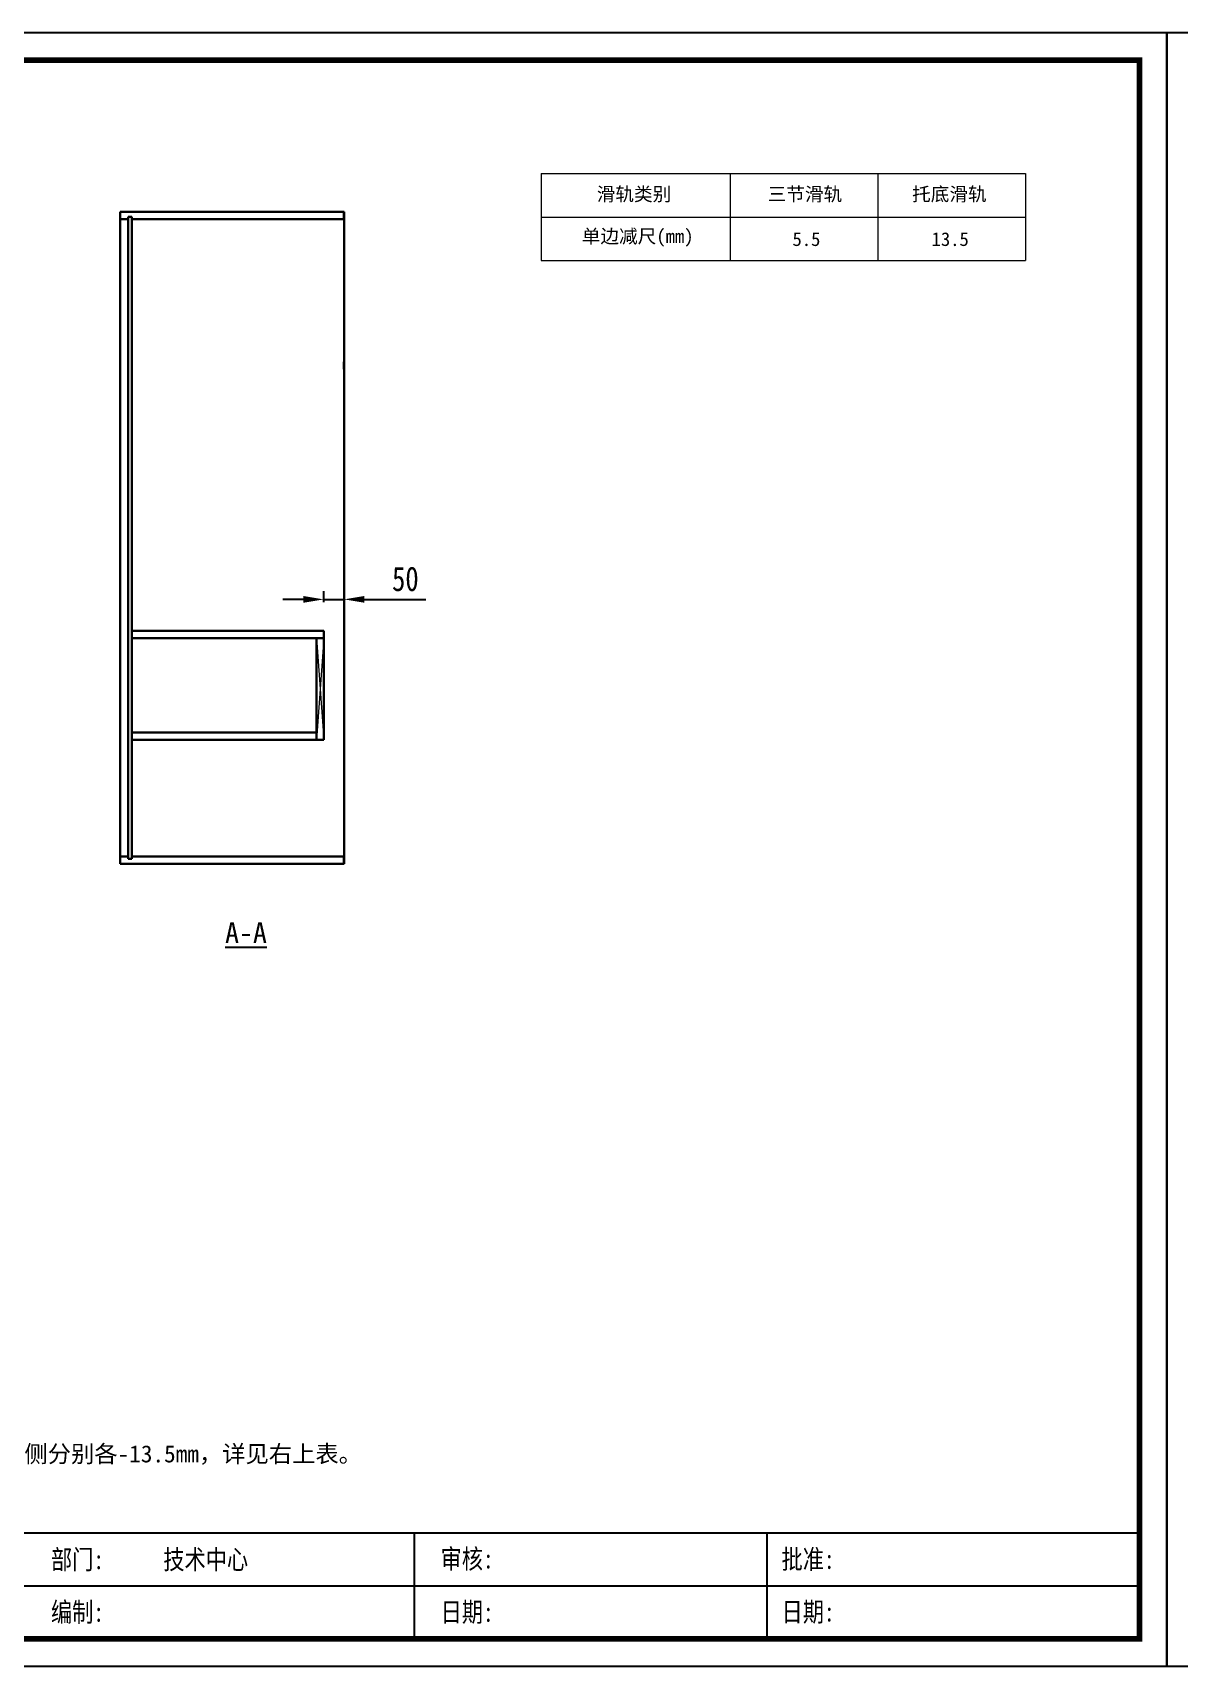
# Model space of a CAD drawing. Header units: millimetres. Extents: x 0 to 1097966, y -63096 to 223085.
# Drawn here: x 338273.8 to 338555.3, y -57687.4 to -57286.5 of the extents above; entities that cross this region are included whole.
import ezdxf

# ---------------------------------------------------------------- set-up
doc = ezdxf.new("R2010")
doc.units = ezdxf.units.MM
doc.layers.add('DZ-文字说明', color=1, linetype='Continuous')
doc.styles.add('DZ-宋体2.5', font='', dxfattribs={"width": 0.8, "height": 2.5})
doc.styles.add('TEXT', font='', dxfattribs={"width": 0.8})
doc.styles.add('宋体', font='')
doc.styles.get('DZ-宋体2.5').set_extended_font_data('SimSun')
doc.styles.get('TEXT').set_extended_font_data('SimSun')
doc.styles.get('宋体').set_extended_font_data('SimSun')
doc.dimstyles.new('副本 (2) (2) ISO-25', dxfattribs={"dimtxt": 18, "dimasz": 13, "dimexe": 6, "dimexo": 12, "dimgap": 6, "dimtad": 1, "dimtxsty": 'TEXT', "dimcen": 2.5, "dimclrd": 5, "dimclre": 5, "dimclrt": 5, "dimadec": 0, "dimazin": 0, "dimtfac": 1, "dimtmove": 0, "dimatfit": 3, "dimldrblk": 'BOXFILLED', "dimfxl": 1.25, "dimarcsym": 0})

# ---------------------------------------------------------------- blocks, each defined once
blk = doc.blocks.new('*D727')
at = {"color": 5, "lineweight": -2, "transparency": 16777216}
for p, q in [((338345.22, -57426.29), (338345.22, -57423.58)), ((338350.22, -57426.29), (338350.22, -57423.58)), ((338340.22, -57425.58), (338335.22, -57425.58)), ((338345.22, -57425.58), (338350.22, -57425.58)), ((338355.22, -57425.58), (338370.3, -57425.58))]:
    blk.add_line(p, q, dxfattribs=at)
at = {"color": 5, "transparency": 16777216}
for points in [[(338340.22, -57424.75), (338340.22, -57426.41), (338345.22, -57425.58)], [(338355.22, -57424.75), (338355.22, -57426.41), (338350.22, -57425.58)]]:
    blk.add_solid(points, dxfattribs=at)
at = {"layer": 'Defpoints', "color": 0, "transparency": 16777216}
for p in [(338350.22, -57425.58), (338345.22, -57433.29), (338350.22, -57433.29)]:
    blk.add_point(p, dxfattribs=at)
at = {"color": 5, "lineweight": 13, "transparency": 16777216, "insert": (338365.26, -57420.58), "char_height": 6, "attachment_point": 5, "style": 'TEXT'}
blk.add_mtext('50', dxfattribs=at)
blk = doc.blocks.new('_BoxFilled')
at = {"color": 0, "linetype": 'ByBlock', "lineweight": -2}
blk.add_line((-0.5, 0), (-1, 0), dxfattribs=at)
at = {"color": 0, "linetype": 'ByBlock'}
blk.add_solid([(-0.5, 0.5), (0.5, 0.5), (-0.5, -0.5), (0.5, -0.5)], dxfattribs=at)

msp = doc.modelspace()

# ---------------------------------------------------------------- linework, layer by layer
at = {"lineweight": 13}
for p, q in [((338398.608, -57321.048), (338517.488, -57321.048)), ((338398.608, -57321.048), (338398.608, -57342.431)), ((338444.971, -57321.048), (338444.971, -57342.431)), ((338481.23, -57321.048), (338481.23, -57342.431)), ((338517.488, -57321.048), (338517.488, -57342.431)), ((338398.608, -57331.739), (338517.488, -57331.739)), ((338398.608, -57342.431), (338517.488, -57342.431)), ((338343.424, -57435.092), (338345.224, -57460.092)), ((338345.224, -57435.092), (338343.424, -57460.092))]:
    msp.add_line(p, q, dxfattribs=at)
at = {"lineweight": 30}
for p, q in [((338295.224, -57330.486), (338350.224, -57330.486)), ((338295.224, -57330.486), (338295.224, -57490.486)), ((338297.224, -57331.686), (338298.124, -57331.686)), ((338297.224, -57331.686), (338297.224, -57489.286)), ((338298.124, -57331.686), (338298.124, -57489.286)), ((338350.124, -57330.486), (338350.124, -57332.286)), ((338350.224, -57330.486), (338350.224, -57490.486)), ((338295.224, -57332.286), (338297.224, -57332.286)), ((338298.124, -57332.286), (338350.124, -57332.286)), ((338350.124, -57367.286), (338350.124, -57369.086)), ((338298.124, -57433.292), (338345.224, -57433.292)), ((338298.124, -57435.092), (338345.224, -57435.092)), ((338343.424, -57435.092), (338343.424, -57460.092)), ((338345.224, -57433.292), (338345.224, -57460.092)), ((338298.124, -57458.292), (338343.424, -57458.292)), ((338298.124, -57460.092), (338345.224, -57460.092)), ((338295.224, -57488.686), (338297.224, -57488.686)), ((338295.224, -57490.486), (338350.224, -57490.486)), ((338297.224, -57489.286), (338298.124, -57489.286)), ((338298.124, -57488.686), (338350.124, -57488.686)), ((338350.124, -57488.686), (338350.124, -57490.486))]:
    msp.add_line(p, q, dxfattribs=at)
for points in [[(337985.218, -57687.444), (338552.218, -57687.444), (338552.218, -57286.494), (337985.218, -57286.494)], [(338552.218, -57687.444), (339119.218, -57687.444), (339119.218, -57286.494), (338552.218, -57286.494)]]:
    msp.add_lwpolyline(points, close=True)
at = {"const_width": 1.35}
msp.add_lwpolyline([(337991.968, -57680.694), (338545.468, -57680.694), (338545.468, -57293.244), (337991.968, -57293.244)], close=True, dxfattribs=at)
at = {"layer": 'DZ-文字说明', "color": 7}
for p, q in [((338367.469, -57680.694), (338367.469, -57654.716)), ((338454.049, -57680.694), (338454.049, -57654.716)), ((338081.299, -57667.705), (338545.468, -57667.705))]:
    msp.add_line(p, q, dxfattribs=at)
msp.add_lwpolyline([(337991.968, -57654.716), (338545.468, -57654.716), (338545.468, -57680.694), (337991.968, -57680.694)], close=True, dxfattribs=at)

# ---------------------------------------------------------------- texts
at = {"style": 'DZ-宋体2.5', "width": 0.8}
for s, p in [('部门:', (338278.26, -57663.61)), ('审核:', (338373.904, -57663.451)), ('批准:', (338457.6, -57663.531)), ('编制:', (338278.26, -57676.508)), ('日期:', (338373.904, -57676.512)), ('日期:', (338457.6, -57676.455))]:
    msp.add_text(s, height=4.7732, dxfattribs=at).set_placement(p)
at = {"attachment_point": 4, "style": '宋体'}
for s, insert, char_height, width in [('滑轨类别', (338412.23, -57326.298), 3.3539, 25.07333), ('三节滑轨', (338454.192, -57326.298), 3.3539, 25.07333), ('托底滑轨', (338489.651, -57326.298), 3.3539, 25.07333), ('单边减尺(mm)', (338408.573, -57336.902), 3.3539, 33.08815), ('5.5', (338460.295, -57337.194), 3.3539, 25.07333), ('13.5', (338494.444, -57337.194), 3.3539, 25.07333), ('\\P工艺标准：{\\H1.41352x; }\\P1、柜内抽的抽面两侧需分别做50mm封板以避开柜门；\\P2、封板盖于抽筒底板上，抽盒安装后抽面相对于封板在同一平面上；\\P3、抽面或抽盒上盖板相对单元柜左、右侧板，需内缩50mm；{\\H1.45383x; }\\P4、内盒宽度，相对安装内安装抽盒的柜内腔宽度减尺规则为：托底导轨两侧分别各-5.5mm，三节滑轨两侧分别各-13.5mm，详见右上表。', (338011.614, -57618.13), 4.19232, 369.85571)]:
    msp.add_mtext(s, dxfattribs=dict(at, insert=insert, char_height=char_height, width=width))
at = {"color": 4, "insert": (338321.005, -57507.38), "char_height": 5.03079, "width": 6.26648, "attachment_point": 4, "style": '宋体'}
msp.add_mtext('{\\L\\C256;A-A}', dxfattribs=at)
at = {"color": 2, "style": 'DZ-宋体2.5', "width": 0.8}
msp.add_attdef('技术中心', (338305.834, -57663.61), '', height=4.773, dxfattribs=at)

# ---------------------------------------------------------------- dimensions: what is measured, and where the dimension line sits
at = {"lineweight": 13}
dim = msp.add_linear_dim(base=(338350.224, -57425.58), p1=(338345.224, -57433.292), p2=(338350.224, -57433.292), text='50', dimstyle='副本 (2) (2) ISO-25', override={"dimtxt": 6, "dimasz": 5, "dimexe": 2, "dimexo": 7, "dimgap": 2, "dimfxl": 30, "dimfxlon": 1}, dxfattribs=at)
dim.commit()
dim.dimension.update_dxf_attribs({"geometry": '*D727', "text_midpoint": (338365.264, -57420.58)})

doc.saveas('drawing.dxf')
